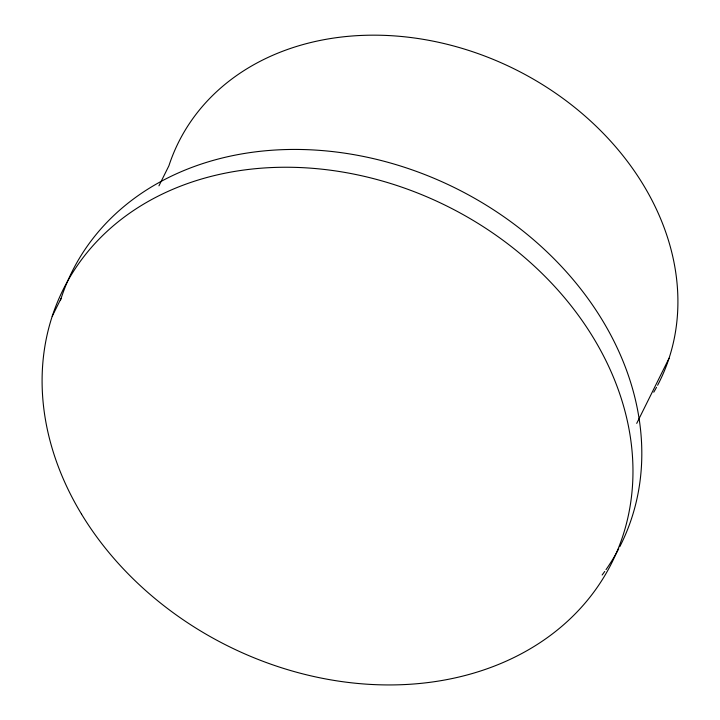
<?xml version="1.0" encoding="UTF-8"?>
<svg xmlns="http://www.w3.org/2000/svg" width="720" height="720" viewBox="0 0 720 720"><rect width="100%" height="100%" fill="white"/><g stroke="black" fill="none" stroke-linecap="round" stroke-linejoin="round"><path stroke-width="1.08" d="M52.209 316.287L61.056 298.476M158.949 185.841L168.894 165.807A268.596 215.352 26.4 0 1 503.01 63.612A268.596 215.352 26.4 0 1 657.603 385.281M636.723 423.387L669.042 358.281M618.732 548.73A306.459 245.709 26.4 0 1 606.015 569.637M604.737 571.446A306.459 245.709 26.4 0 1 602.136 575.01M60.381 300.582A306.459 245.709 26.4 0 1 439.641 180.72A306.459 245.709 26.4 0 1 619.758 546.75M656.532 387.279A268.596 215.352 26.4 0 1 653.742 392.211M81.576 514.206A306.459 245.709 26.4 0 0 593.289 592.821A306.459 245.709 26.4 0 0 337.734 171.252A306.459 245.709 26.4 0 0 81.576 514.206"/></g></svg>
